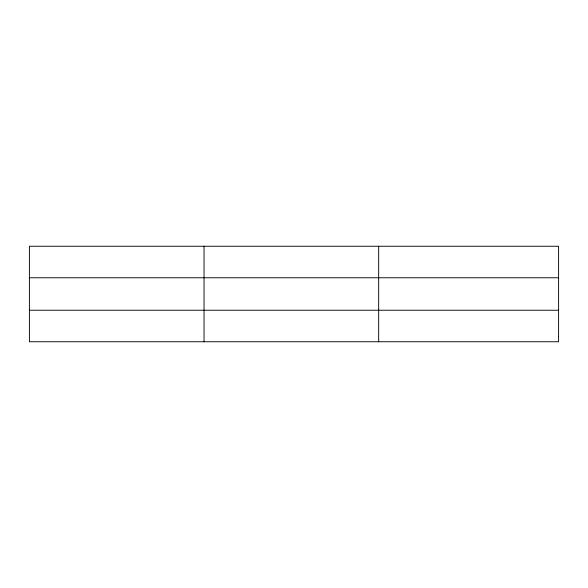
<?xml version="1.0" encoding="UTF-8"?>
<svg xmlns="http://www.w3.org/2000/svg" width="588" height="588" viewBox="0 0 588 588"><rect width="100%" height="100%" fill="white"/><g stroke="black" fill="none" stroke-linecap="round" stroke-linejoin="round"><path stroke-width="0.88" d="M204.036 246.247L204.036 341.753M378.672 246.247L378.672 341.753M29.4 277.764L558.6 277.764M29.4 310.236L558.6 310.236M558.6 336.505L558.6 341.753L29.4 341.753L29.4 246.247L558.6 246.247L558.6 336.505"/></g></svg>
